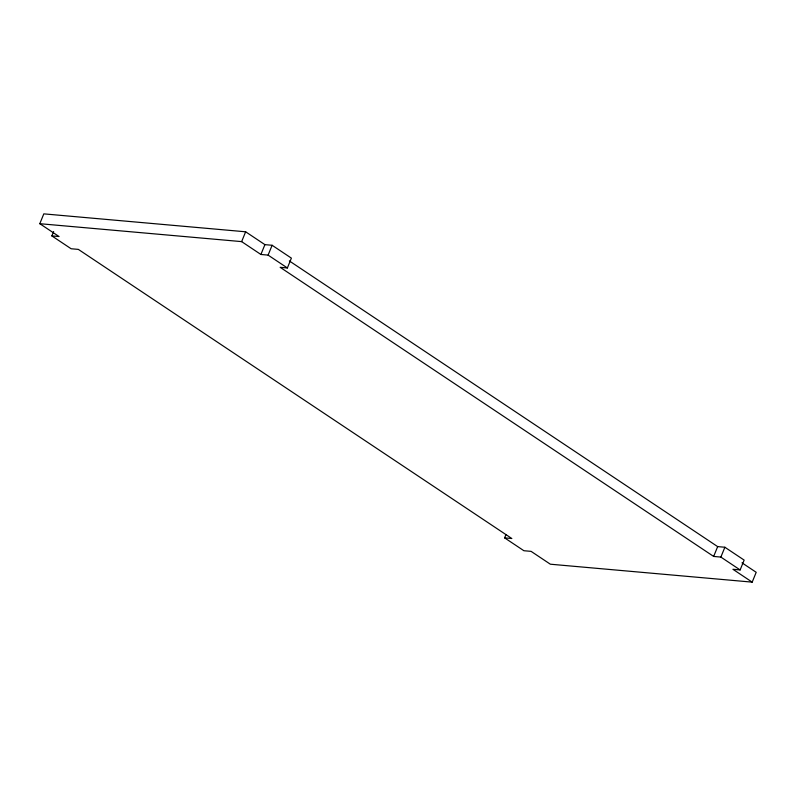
<?xml version="1.0" encoding="UTF-8"?>
<svg xmlns="http://www.w3.org/2000/svg" width="796" height="796" viewBox="0 0 796 796"><rect width="100%" height="100%" fill="white"/><g stroke="black" fill="none" stroke-linecap="round" stroke-linejoin="round"><path stroke-width="1.19" d="M53.64 231.536L51.859 235.905L59.063 236.541L39.8 223.696L43.81 213.865L245.646 231.795L264.909 244.641L272.113 245.277L291.386 258.133L287.376 267.963L280.162 267.317L713.654 556.434L720.868 557.081L740.131 569.926L744.141 560.095L724.877 547.25L717.664 546.613L289.346 260.939M39.8 223.696L241.636 241.616L245.646 231.795M241.636 241.616L260.899 254.471L264.909 244.641M260.899 254.471L268.103 255.108L272.113 245.277M742.001 562.842L756.2 572.304L752.19 582.135L550.354 564.205L531.091 551.359L523.887 550.723L504.614 537.867L505.957 534.594M713.654 556.434L717.664 546.613M720.868 557.081L724.877 547.25M504.614 537.867L511.828 538.514L78.336 249.387L71.123 248.75L51.859 235.905M740.131 569.926L732.927 569.289L752.19 582.135M268.103 255.108L287.376 267.963"/></g></svg>
